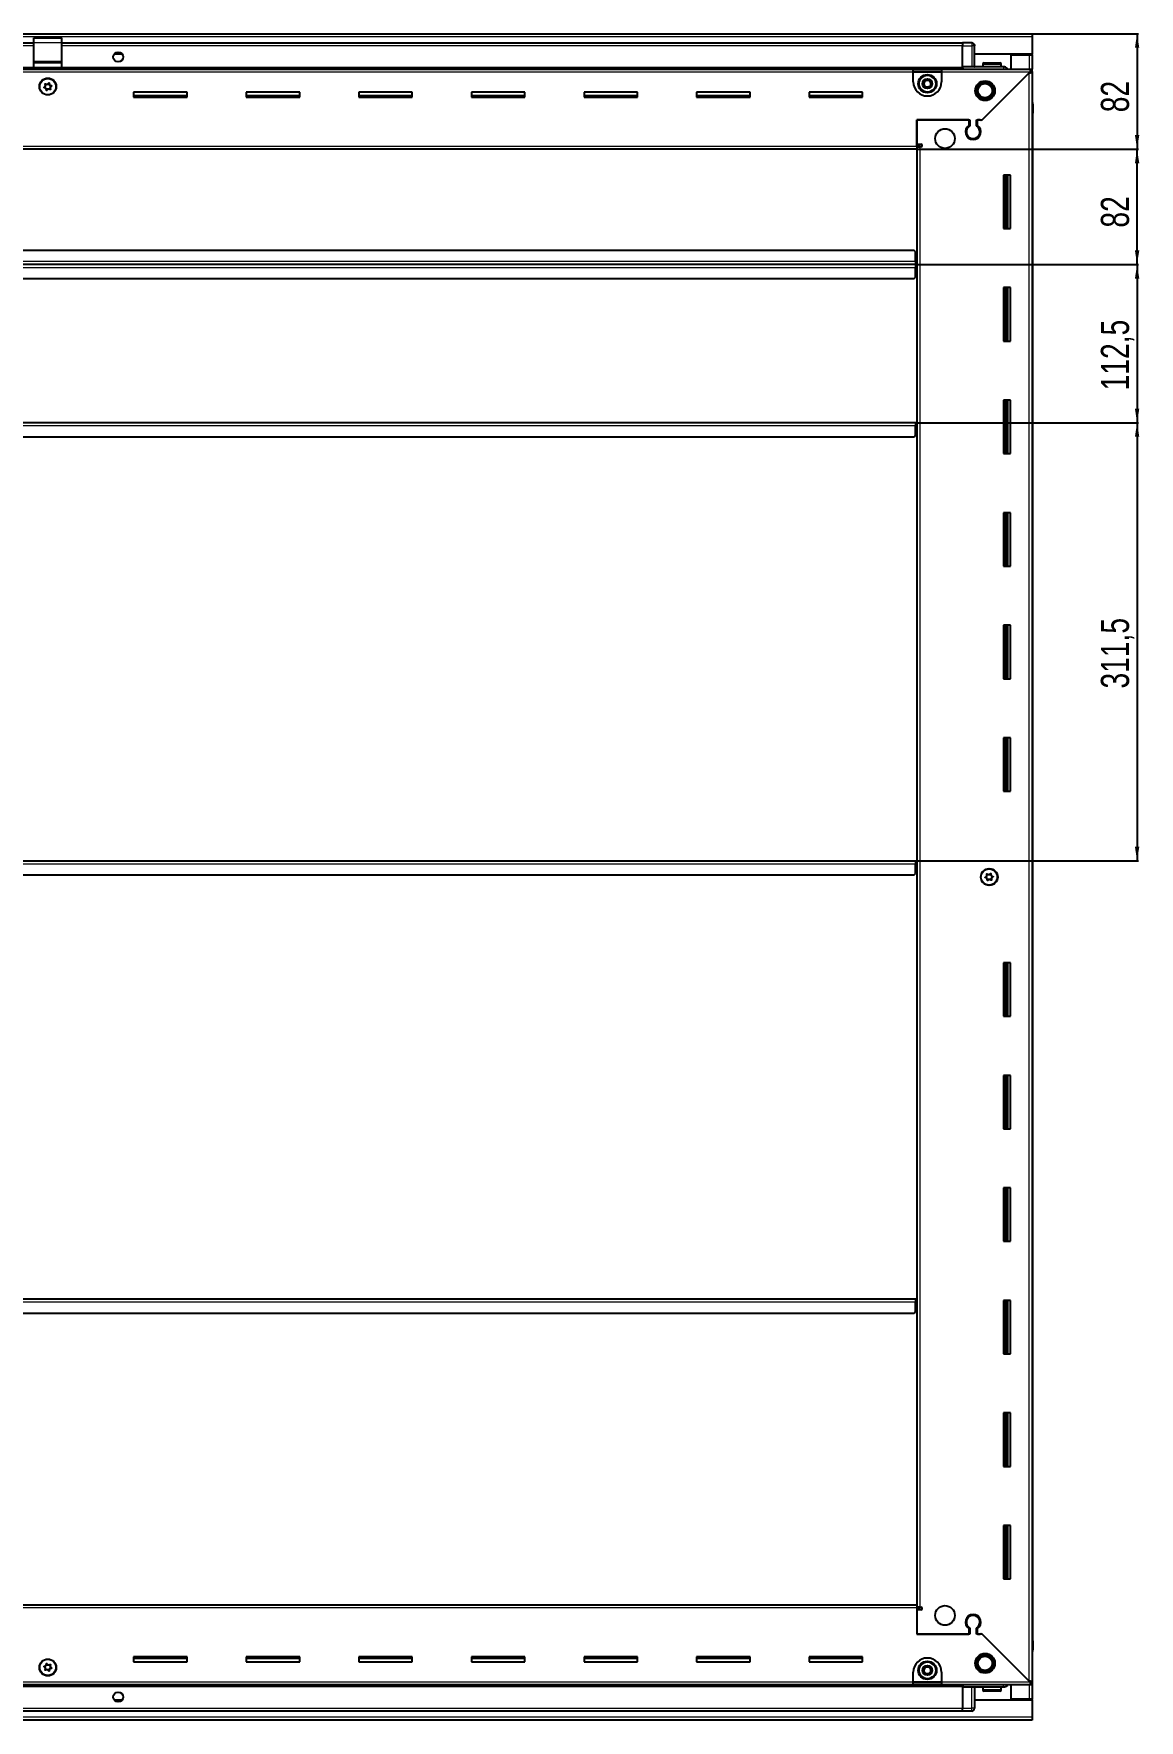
# Model space of a CAD drawing. Header units: millimetres. Extents: x 1219 to 4907, y 68 to 1991.
# Drawn here: x 4121 to 4907, y 577 to 1776 of the extents above; entities that cross this region are included whole.
import ezdxf

# ---------------------------------------------------------------- set-up
doc = ezdxf.new("R2010")
doc.units = ezdxf.units.MM
doc.layers.add('FORMAT', color=7, linetype='Continuous')
doc.styles.add('SLDTEXTSTYLE0', font='TXT', dxfattribs={"width": 0.75})
doc.dimstyles.new('SLDDIMSTYLE0', dxfattribs={"dimtxt": 20, "dimasz": 10, "dimexe": 0, "dimexo": 0.0625, "dimgap": 5, "dimtad": 2, "dimdec": 1, "dimrnd": 1e-09, "dimzin": 12, "dimdsep": 46, "dimtxsty": 'SLDTEXTSTYLE0', "dimsah": 1, "dimcen": 0.09, "dimadec": 0, "dimazin": 3, "dimtfac": 1, "dimtofl": 0, "dimtmove": 0, "dimatfit": 3, "dimfxl": 0, "dimfrac": 2, "dimtolj": 1, "dimtzin": 12, "dimarcsym": 0})

# ---------------------------------------------------------------- blocks, each defined once
blk = doc.blocks.new('_D_7')
at = {"layer": 'FORMAT'}
for p, q in [((4830.7, 1775.8), (4906.2, 1775.8)), ((4905.2, 1775.8), (4905.2, 1693.8)), ((4748.7, 1693.8), (4906.2, 1693.8))]:
    blk.add_line(p, q, dxfattribs=at)
for points in [[(4905.2, 1775.8), (4903.7, 1765.8), (4906.8, 1765.8)], [(4905.2, 1693.8), (4906.8, 1703.8), (4903.7, 1703.8)]]:
    blk.add_solid(points, dxfattribs=at)
at = {"layer": 'FORMAT', "insert": (4879.5, 1720), "char_height": 20, "attachment_point": 1, "rotation": 90, "style": 'SLDTEXTSTYLE0'}
blk.add_mtext('82', dxfattribs=at)
blk = doc.blocks.new('_D_8')
at = {"layer": 'FORMAT'}
for p, q in [((4748.7, 1693.8), (4906.2, 1693.8)), ((4905.2, 1611.8), (4905.2, 1693.8)), ((4747.7, 1611.8), (4906.2, 1611.8))]:
    blk.add_line(p, q, dxfattribs=at)
for points in [[(4905.2, 1693.8), (4903.7, 1683.8), (4906.8, 1683.8)], [(4905.2, 1611.8), (4906.8, 1621.8), (4903.7, 1621.8)]]:
    blk.add_solid(points, dxfattribs=at)
at = {"layer": 'FORMAT', "insert": (4879.5, 1638), "char_height": 20, "attachment_point": 1, "rotation": 90, "style": 'SLDTEXTSTYLE0'}
blk.add_mtext('82', dxfattribs=at)
blk = doc.blocks.new('_D_9')
at = {"layer": 'FORMAT'}
for p, q in [((4747.7, 1611.8), (4906.2, 1611.8)), ((4905.2, 1611.8), (4905.2, 1499.3)), ((4747.7, 1499.3), (4906.2, 1499.3))]:
    blk.add_line(p, q, dxfattribs=at)
for points in [[(4905.2, 1611.8), (4903.7, 1601.8), (4906.8, 1601.8)], [(4905.2, 1499.3), (4906.8, 1509.3), (4903.7, 1509.3)]]:
    blk.add_solid(points, dxfattribs=at)
at = {"layer": 'FORMAT', "insert": (4879.5, 1522.3), "char_height": 20, "attachment_point": 1, "rotation": 90, "style": 'SLDTEXTSTYLE0'}
blk.add_mtext('112,5', dxfattribs=at)
blk = doc.blocks.new('_D_10')
at = {"layer": 'FORMAT'}
for p, q in [((4747.7, 1499.3), (4906.2, 1499.3)), ((4905.2, 1499.3), (4905.2, 1187.8)), ((4747.7, 1187.8), (4906.2, 1187.8))]:
    blk.add_line(p, q, dxfattribs=at)
for points in [[(4905.2, 1499.3), (4903.7, 1489.3), (4906.8, 1489.3)], [(4905.2, 1187.8), (4906.8, 1197.8), (4903.7, 1197.8)]]:
    blk.add_solid(points, dxfattribs=at)
at = {"layer": 'FORMAT', "insert": (4879.5, 1310.3), "char_height": 20, "attachment_point": 1, "rotation": 90, "style": 'SLDTEXTSTYLE0'}
blk.add_mtext('311,5', dxfattribs=at)

msp = doc.modelspace()

# ---------------------------------------------------------------- linework, layer by layer
at = {"color": 7, "linetype": 'Continuous', "lineweight": 25}
for p, q in [((3431.73, 1775.82), (4830.73, 1775.82)), ((4830.73, 1775.82), (4830.73, 1773.72)), ((4121.23, 1769.17), (3481.23, 1769.17)), ((4121.23, 1772.82), (4141.23, 1772.82)), ((4121.23, 1769.56), (4121.23, 1772.82)), ((4121.23, 1756.41), (4121.23, 1769.56)), ((4141.23, 1769.56), (4141.23, 1772.82)), ((4141.23, 1756.41), (4141.23, 1769.56)), ((4781.23, 1769.17), (4141.23, 1769.17)), ((4781.23, 1769.32), (4781.23, 1769.32)), ((4787.73, 1769.32), (4781.23, 1769.32)), ((4787.73, 1769.32), (4781.23, 1769.32)), ((4781.23, 1769.32), (4781.23, 1767.32)), ((4781.23, 1752.32), (4781.23, 1767.32)), ((4789.73, 1767.32), (4789.73, 1767.32)), ((4789.73, 1752.32), (4789.73, 1767.32)), ((4830.73, 1773.72), (4830.73, 1761.32)), ((3481.23, 1751.17), (4781.23, 1751.17)), ((3516.23, 1750.57), (4746.23, 1750.57)), ((4121.23, 1755.32), (4121.23, 1756.41)), ((4121.23, 1755.32), (4141.23, 1755.32)), ((4121.23, 1751.82), (4121.23, 1755.32)), ((4121.23, 1751.82), (4141.23, 1751.82)), ((4125.23, 1751.82), (4125.23, 1751.17)), ((4127.73, 1751.17), (4127.73, 1751.82)), ((4134.73, 1751.17), (4134.73, 1751.82)), ((4137.23, 1751.17), (4137.23, 1751.82)), ((4141.23, 1755.32), (4141.23, 1756.41)), ((4141.23, 1751.82), (4141.23, 1755.32)), ((4184.1, 1761.32), (4178.36, 1761.32)), ((4746.23, 1748.47), (4746.23, 1750.57)), ((4746.23, 1750.57), (4766.23, 1750.57)), ((4766.23, 1750.57), (4829.73, 1750.57)), ((4766.23, 1750.57), (4766.23, 1748.47)), ((4781.23, 1752.32), (4781.23, 1751.82)), ((4810.23, 1752.32), (4781.23, 1752.32)), ((4781.23, 1752.29), (4781.31, 1750.57)), ((4830.73, 1761.32), (4789.73, 1761.32)), ((4795.73, 1754.22), (4795.73, 1752.32)), ((4796.53, 1755.02), (4807.93, 1755.02)), ((4808.73, 1752.32), (4808.73, 1754.22)), ((4815.73, 1750.57), (4815.73, 1760.82)), ((4815.73, 1760.82), (4828.63, 1760.82)), ((4828.63, 1760.82), (4830.73, 1760.82)), ((4829.23, 1760.82), (4829.23, 1761.32)), ((4829.73, 1749.07), (4829.73, 1750.57)), ((4829.73, 1750.57), (4830.73, 1750.57)), ((4830.73, 1760.82), (4830.73, 1761.32)), ((4830.73, 1760.82), (4830.73, 1750.57)), ((4830.73, 1749.07), (4830.73, 1750.57)), ((4746.23, 1749.07), (4766.23, 1749.07)), ((4746.23, 1741.57), (4746.23, 1748.47)), ((4766.23, 1748.47), (4766.23, 1741.57)), ((4828.63, 1747.97), (4794.53, 1713.87)), ((4795.23, 1714.57), (4829.13, 1748.47)), ((4829.23, 1748.57), (4830.73, 1748.57)), ((4829.73, 1749.07), (4830.73, 1749.07)), ((4830.73, 1749.07), (4830.73, 1748.57)), ((4830.73, 1748.57), (4830.73, 604.07)), ((4230.23, 1734.32), (4192.23, 1734.32)), ((4192.23, 1734.32), (4192.23, 1730.82)), ((4230.23, 1731.57), (4192.23, 1731.57)), ((4192.23, 1730.82), (4230.23, 1730.82)), ((4230.23, 1730.82), (4230.23, 1734.32)), ((4310.23, 1734.32), (4272.23, 1734.32)), ((4272.23, 1734.32), (4272.23, 1730.82)), ((4310.23, 1731.57), (4272.23, 1731.57)), ((4272.23, 1730.82), (4310.23, 1730.82)), ((4310.23, 1730.82), (4310.23, 1734.32)), ((4390.23, 1734.32), (4352.23, 1734.32)), ((4352.23, 1734.32), (4352.23, 1730.82)), ((4390.23, 1731.57), (4352.23, 1731.57)), ((4352.23, 1730.82), (4390.23, 1730.82)), ((4390.23, 1730.82), (4390.23, 1734.32)), ((4470.23, 1734.32), (4432.23, 1734.32)), ((4432.23, 1734.32), (4432.23, 1730.82)), ((4470.23, 1731.57), (4432.23, 1731.57)), ((4432.23, 1730.82), (4470.23, 1730.82)), ((4470.23, 1730.82), (4470.23, 1734.32)), ((4550.23, 1734.32), (4512.23, 1734.32)), ((4512.23, 1734.32), (4512.23, 1730.82)), ((4550.23, 1731.57), (4512.23, 1731.57)), ((4512.23, 1730.82), (4550.23, 1730.82)), ((4550.23, 1730.82), (4550.23, 1734.32)), ((4630.23, 1734.32), (4592.23, 1734.32)), ((4592.23, 1734.32), (4592.23, 1730.82)), ((4630.23, 1731.57), (4592.23, 1731.57)), ((4592.23, 1730.82), (4630.23, 1730.82)), ((4630.23, 1730.82), (4630.23, 1734.32)), ((4710.23, 1734.32), (4672.23, 1734.32)), ((4672.23, 1734.32), (4672.23, 1730.82)), ((4710.23, 1731.57), (4672.23, 1731.57)), ((4672.23, 1730.82), (4710.23, 1730.82)), ((4710.23, 1730.82), (4710.23, 1734.32)), ((4830.73, 1727.15), (4830.73, 1727.15)), ((4748.73, 1714.57), (4786.43, 1714.57)), ((4748.73, 1695.92), (4748.73, 1714.57)), ((4748.73, 1714.57), (4748.73, 1697.32)), ((4785.73, 1714.57), (4748.73, 1714.57)), ((4785.73, 1714.57), (4785.73, 1710.68)), ((4786.43, 1714.57), (4786.43, 1710.29)), ((4791.03, 1714.57), (4795.23, 1714.57)), ((4791.03, 1710.29), (4791.03, 1714.57)), ((4793.83, 1714.57), (4791.73, 1714.57)), ((4791.73, 1710.68), (4791.73, 1714.57)), ((4794.53, 1713.87), (4793.83, 1714.57)), ((4830.73, 1719.32), (4831.23, 1719.32)), ((4831.08, 633.32), (4831.08, 1719.32)), ((4831.23, 1725.82), (4831.23, 1719.32)), ((4831.23, 1719.32), (4831.23, 1725.82)), ((4831.23, 1719.32), (4831.23, 1719.32)), ((4831.23, 1719.32), (4831.23, 1719.32)), ((4748.73, 1693.82), (3513.73, 1693.82)), ((4748.73, 1697.32), (4751.58, 1697.32)), ((4750.73, 1696.32), (4748.73, 1696.32)), ((4748.73, 1695.92), (4748.73, 1693.82)), ((4748.73, 1695.32), (4750.83, 1695.32)), ((4748.73, 1693.82), (4748.73, 658.82)), ((4750.73, 1695.32), (4750.73, 1696.32)), ((4751.58, 1695.32), (4750.83, 1695.32)), ((4790.73, 1701.71), (4790.73, 1700.95)), ((4810.23, 1675.32), (4810.23, 1637.32)), ((4815.23, 1675.32), (4810.23, 1675.32)), ((4811.25, 1675.32), (4811.25, 1637.32)), ((4811.29, 1675.32), (4811.29, 1637.32)), ((4813.08, 1675.32), (4813.08, 1637.32)), ((4815.23, 1637.32), (4815.23, 1675.32)), ((4810.23, 1637.32), (4815.23, 1637.32)), ((4746.73, 1621.82), (3515.73, 1621.82)), ((4747.73, 1620.82), (4746.73, 1621.82)), ((4747.73, 1613.92), (4747.73, 1620.82)), ((4747.73, 1611.82), (3514.73, 1611.82)), ((4747.98, 1614.67), (4747.73, 1614.67)), ((4747.73, 1613.92), (4747.73, 1611.82)), ((4747.73, 1611.82), (4747.73, 1609.72)), ((4747.73, 1602.82), (4747.73, 1609.72)), ((4747.73, 1608.97), (4747.98, 1608.97)), ((4747.98, 1611.82), (4747.98, 1614.67)), ((4747.98, 1608.97), (4747.98, 1611.82)), ((4748.73, 1611.82), (4747.98, 1611.82)), ((3515.73, 1601.82), (4746.73, 1601.82)), ((4746.73, 1601.82), (4747.73, 1602.82)), ((4810.23, 1595.32), (4810.23, 1557.32)), ((4815.23, 1595.32), (4810.23, 1595.32)), ((4811.25, 1595.32), (4811.25, 1557.32)), ((4811.29, 1595.32), (4811.29, 1557.32)), ((4813.08, 1595.32), (4813.08, 1557.32)), ((4815.23, 1557.32), (4815.23, 1595.32)), ((4810.23, 1557.32), (4815.23, 1557.32)), ((4810.23, 1515.32), (4810.23, 1477.32)), ((4815.23, 1515.32), (4810.23, 1515.32)), ((4811.25, 1515.32), (4811.25, 1477.32)), ((4811.29, 1515.32), (4811.29, 1477.32)), ((4813.08, 1515.32), (4813.08, 1477.32)), ((4815.23, 1477.32), (4815.23, 1515.32)), ((3514.73, 1499.32), (4747.73, 1499.32)), ((4747.73, 1499.32), (4747.73, 1497.22)), ((4747.98, 1496.47), (4747.98, 1499.32)), ((4747.98, 1499.32), (4748.73, 1499.32)), ((3515.73, 1489.32), (4746.73, 1489.32)), ((4746.73, 1489.32), (4747.73, 1490.32)), ((4747.73, 1490.32), (4747.73, 1497.22)), ((4747.73, 1496.47), (4747.98, 1496.47)), ((4810.23, 1477.32), (4815.23, 1477.32)), ((4810.23, 1435.32), (4810.23, 1397.32)), ((4815.23, 1435.32), (4810.23, 1435.32)), ((4811.25, 1435.32), (4811.25, 1397.32)), ((4811.29, 1435.32), (4811.29, 1397.32)), ((4813.08, 1435.32), (4813.08, 1397.32)), ((4815.23, 1397.32), (4815.23, 1435.32)), ((4810.23, 1397.32), (4815.23, 1397.32)), ((4810.23, 1355.32), (4810.23, 1317.32)), ((4815.23, 1355.32), (4810.23, 1355.32)), ((4811.25, 1355.32), (4811.25, 1317.32)), ((4811.29, 1355.32), (4811.29, 1317.32)), ((4813.08, 1355.32), (4813.08, 1317.32)), ((4815.23, 1317.32), (4815.23, 1355.32)), ((4810.23, 1317.32), (4815.23, 1317.32)), ((4810.23, 1275.32), (4810.23, 1237.32)), ((4815.23, 1275.32), (4810.23, 1275.32)), ((4811.25, 1275.32), (4811.25, 1237.32)), ((4811.29, 1275.32), (4811.29, 1237.32)), ((4813.08, 1275.32), (4813.08, 1237.32)), ((4815.23, 1237.32), (4815.23, 1275.32)), ((4810.23, 1237.32), (4815.23, 1237.32)), ((3514.73, 1187.82), (4747.73, 1187.82)), ((4747.73, 1187.82), (4747.73, 1185.72)), ((4747.98, 1184.97), (4747.98, 1187.82)), ((4747.98, 1187.82), (4748.73, 1187.82)), ((3515.73, 1177.82), (4746.73, 1177.82)), ((4746.73, 1177.82), (4747.73, 1178.82)), ((4747.73, 1178.82), (4747.73, 1185.72)), ((4747.73, 1184.97), (4747.98, 1184.97)), ((4810.23, 1115.32), (4810.23, 1077.32)), ((4815.23, 1115.32), (4810.23, 1115.32)), ((4811.25, 1115.32), (4811.25, 1077.32)), ((4811.29, 1115.32), (4811.29, 1077.32)), ((4813.08, 1115.32), (4813.08, 1077.32)), ((4815.23, 1077.32), (4815.23, 1115.32)), ((4810.23, 1077.32), (4815.23, 1077.32)), ((4810.23, 1035.32), (4810.23, 997.32)), ((4815.23, 1035.32), (4810.23, 1035.32)), ((4811.25, 1035.32), (4811.25, 997.32)), ((4811.29, 1035.32), (4811.29, 997.32)), ((4813.08, 1035.32), (4813.08, 997.32)), ((4815.23, 997.32), (4815.23, 1035.32)), ((4810.23, 997.32), (4815.23, 997.32)), ((4810.23, 955.32), (4810.23, 917.32)), ((4815.23, 955.32), (4810.23, 955.32)), ((4811.25, 955.32), (4811.25, 917.32)), ((4811.29, 955.32), (4811.29, 917.32)), ((4813.08, 955.32), (4813.08, 917.32)), ((4815.23, 917.32), (4815.23, 955.32)), ((4810.23, 917.32), (4815.23, 917.32)), ((3514.73, 876.32), (4747.73, 876.32)), ((4747.73, 876.32), (4747.73, 874.22)), ((4747.98, 873.47), (4747.98, 876.32)), ((4747.98, 876.32), (4748.73, 876.32)), ((4810.23, 875.32), (4810.23, 837.32)), ((4815.23, 875.32), (4810.23, 875.32)), ((4811.25, 875.32), (4811.25, 837.32)), ((4811.29, 875.32), (4811.29, 837.32)), ((4813.08, 875.32), (4813.08, 837.32)), ((4815.23, 837.32), (4815.23, 875.32)), ((3515.73, 866.32), (4746.73, 866.32)), ((4746.73, 866.32), (4747.73, 867.32)), ((4747.73, 867.32), (4747.73, 874.22)), ((4747.73, 873.47), (4747.98, 873.47)), ((4810.23, 837.32), (4815.23, 837.32)), ((4810.23, 795.32), (4810.23, 757.32)), ((4815.23, 795.32), (4810.23, 795.32)), ((4811.25, 795.32), (4811.25, 757.32)), ((4811.29, 795.32), (4811.29, 757.32)), ((4813.08, 795.32), (4813.08, 757.32)), ((4815.23, 757.32), (4815.23, 795.32)), ((4810.23, 757.32), (4815.23, 757.32)), ((4810.23, 715.32), (4810.23, 677.32)), ((4815.23, 715.32), (4810.23, 715.32)), ((4811.25, 715.32), (4811.25, 677.32)), ((4811.29, 715.32), (4811.29, 677.32)), ((4813.08, 715.32), (4813.08, 677.32)), ((4815.23, 677.32), (4815.23, 715.32)), ((4810.23, 677.32), (4815.23, 677.32)), ((3513.73, 658.82), (4748.73, 658.82)), ((4748.73, 658.82), (4748.73, 656.72)), ((4750.83, 657.32), (4748.73, 657.32)), ((4748.73, 656.72), (4748.73, 638.07)), ((4748.73, 656.32), (4750.73, 656.32)), ((4748.73, 655.32), (4748.73, 638.07)), ((4751.58, 655.32), (4748.73, 655.32)), ((4750.73, 656.32), (4750.73, 657.32)), ((4750.83, 657.32), (4751.58, 657.32)), ((4790.73, 651.7), (4790.73, 650.94)), ((4786.43, 638.07), (4748.73, 638.07)), ((4748.73, 638.07), (4785.73, 638.07)), ((4785.73, 641.96), (4785.73, 638.07)), ((4786.43, 642.36), (4786.43, 638.07)), ((4791.03, 638.07), (4791.03, 642.36)), ((4795.23, 638.07), (4791.03, 638.07)), ((4791.73, 638.07), (4791.73, 641.96)), ((4791.73, 638.07), (4793.83, 638.07)), ((4793.83, 638.07), (4794.53, 638.77)), ((4794.53, 638.77), (4828.63, 604.67)), ((4829.13, 604.17), (4795.23, 638.07)), ((4830.73, 633.32), (4831.23, 633.32)), ((4831.23, 633.32), (4831.23, 633.32)), ((4831.23, 626.82), (4831.23, 633.32)), ((4831.23, 633.32), (4831.23, 626.82)), ((4230.23, 621.82), (4192.23, 621.82)), ((4192.23, 621.82), (4192.23, 618.32)), ((4192.23, 621.07), (4230.23, 621.07)), ((4192.23, 618.32), (4230.23, 618.32)), ((4230.23, 618.32), (4230.23, 621.82)), ((4310.23, 621.82), (4272.23, 621.82)), ((4272.23, 621.82), (4272.23, 618.32)), ((4272.23, 621.07), (4310.23, 621.07)), ((4272.23, 618.32), (4310.23, 618.32)), ((4310.23, 618.32), (4310.23, 621.82)), ((4390.23, 621.82), (4352.23, 621.82)), ((4352.23, 621.82), (4352.23, 618.32)), ((4352.23, 621.07), (4390.23, 621.07)), ((4352.23, 618.32), (4390.23, 618.32)), ((4390.23, 618.32), (4390.23, 621.82)), ((4470.23, 621.82), (4432.23, 621.82)), ((4432.23, 621.82), (4432.23, 618.32)), ((4432.23, 621.07), (4470.23, 621.07)), ((4432.23, 618.32), (4470.23, 618.32)), ((4470.23, 618.32), (4470.23, 621.82)), ((4550.23, 621.82), (4512.23, 621.82)), ((4512.23, 621.82), (4512.23, 618.32)), ((4512.23, 621.07), (4550.23, 621.07)), ((4512.23, 618.32), (4550.23, 618.32)), ((4550.23, 618.32), (4550.23, 621.82)), ((4630.23, 621.82), (4592.23, 621.82)), ((4592.23, 621.82), (4592.23, 618.32)), ((4592.23, 621.07), (4630.23, 621.07)), ((4592.23, 618.32), (4630.23, 618.32)), ((4630.23, 618.32), (4630.23, 621.82)), ((4710.23, 621.82), (4672.23, 621.82)), ((4672.23, 621.82), (4672.23, 618.32)), ((4672.23, 621.07), (4710.23, 621.07)), ((4672.23, 618.32), (4710.23, 618.32)), ((4710.23, 618.32), (4710.23, 621.82)), ((4781.23, 601.47), (3481.23, 601.47)), ((4746.23, 602.07), (3516.23, 602.07)), ((4746.23, 604.17), (4746.23, 611.07)), ((4746.23, 602.07), (4746.23, 604.17)), ((4766.23, 603.57), (4746.23, 603.57)), ((4766.23, 602.07), (4746.23, 602.07)), ((4766.23, 611.07), (4766.23, 604.17)), ((4766.23, 604.17), (4766.23, 602.07)), ((4829.73, 602.07), (4766.23, 602.07)), ((4781.31, 602.07), (4781.23, 600.36)), ((4781.23, 600.32), (4781.23, 600.82)), ((4810.23, 600.32), (4781.23, 600.32)), ((4781.23, 600.32), (4781.23, 585.32)), ((4789.73, 600.32), (4789.73, 585.32)), ((4795.73, 600.32), (4795.73, 598.42)), ((4808.73, 598.42), (4808.73, 600.32)), ((4815.73, 591.82), (4815.73, 602.07)), ((4829.23, 604.07), (4830.73, 604.07)), ((4829.73, 603.57), (4829.73, 602.07)), ((4830.73, 603.57), (4829.73, 603.57)), ((4830.73, 602.07), (4829.73, 602.07)), ((4830.73, 604.07), (4830.73, 603.57)), ((4830.73, 603.57), (4830.73, 602.07)), ((4830.73, 602.07), (4830.73, 591.82)), ((4178.36, 591.32), (4184.1, 591.32)), ((4789.73, 591.32), (4830.73, 591.32)), ((4803.52, 597.62), (4796.53, 597.62)), ((4807.93, 597.62), (4803.52, 597.62)), ((4828.63, 591.82), (4815.73, 591.82)), ((4830.73, 591.82), (4828.63, 591.82)), ((4829.23, 591.32), (4829.23, 591.82)), ((4830.73, 591.32), (4830.73, 591.82)), ((4830.73, 591.32), (4830.73, 578.92)), ((4830.73, 576.82), (3431.73, 576.82)), ((3481.23, 583.47), (4781.23, 583.47)), ((4781.23, 583.32), (4781.23, 585.32)), ((4781.23, 583.32), (4781.23, 583.32)), ((4787.73, 583.32), (4781.23, 583.32)), ((4781.23, 583.32), (4781.23, 583.32)), ((4787.73, 583.32), (4781.23, 583.32)), ((4789.05, 583.82), (4789.05, 583.82)), ((4830.73, 578.92), (4830.73, 576.82))]:
    msp.add_line(p, q, dxfattribs=at)
at = {"color": 8, "linetype": 'Continuous', "lineweight": 18}
for p, q in [((4830.73, 1773.72), (3431.73, 1773.72)), ((4121.23, 1767.17), (3481.23, 1767.17)), ((4121.23, 1769.56), (4141.23, 1769.56)), ((4781.23, 1767.17), (4141.23, 1767.17)), ((4781.23, 1767.32), (4787.73, 1767.32)), ((4787.73, 1769.32), (4787.73, 1767.32)), ((4789.73, 1767.32), (4787.73, 1767.32)), ((4787.73, 1767.32), (4787.73, 1752.32)), ((4121.23, 1751.82), (3481.23, 1751.82)), ((4781.23, 1750.59), (3481.23, 1750.59)), ((4121.23, 1756.41), (4141.23, 1756.41)), ((4127.23, 1751.17), (4127.23, 1751.82)), ((4135.23, 1751.17), (4135.23, 1751.82)), ((4781.23, 1751.82), (4141.23, 1751.82)), ((4795.73, 1754.22), (4808.73, 1754.22)), ((4828.63, 1761.32), (4828.63, 1760.82)), ((4828.63, 1760.82), (4828.63, 1750.57)), ((4746.23, 1748.47), (3516.23, 1748.47)), ((4746.23, 1748.47), (4766.23, 1748.47)), ((4829.13, 1748.47), (4766.23, 1748.47)), ((4828.63, 604.67), (4828.63, 1747.97)), ((4830.73, 1725.82), (4831.23, 1725.82)), ((3513.73, 1695.92), (4748.73, 1695.92)), ((4750.83, 1695.32), (4750.83, 657.32)), ((4812.5, 1637.32), (4812.5, 1675.32)), ((4813.73, 1637.32), (4813.73, 1675.32)), ((4747.73, 1613.92), (3514.73, 1613.92)), ((3514.73, 1609.72), (4747.73, 1609.72)), ((4812.5, 1557.32), (4812.5, 1595.32)), ((4813.73, 1557.32), (4813.73, 1595.32)), ((4812.5, 1477.32), (4812.5, 1515.32)), ((4813.73, 1477.32), (4813.73, 1515.32)), ((3514.73, 1497.22), (4747.73, 1497.22)), ((4812.5, 1397.32), (4812.5, 1435.32)), ((4813.73, 1397.32), (4813.73, 1435.32)), ((4812.5, 1317.32), (4812.5, 1355.32)), ((4813.73, 1317.32), (4813.73, 1355.32)), ((4812.5, 1237.32), (4812.5, 1275.32)), ((4813.73, 1237.32), (4813.73, 1275.32)), ((3514.73, 1185.72), (4747.73, 1185.72)), ((4812.5, 1077.32), (4812.5, 1115.32)), ((4813.73, 1077.32), (4813.73, 1115.32)), ((4812.5, 997.32), (4812.5, 1035.32)), ((4813.73, 997.32), (4813.73, 1035.32)), ((4812.5, 917.32), (4812.5, 955.32)), ((4813.73, 917.32), (4813.73, 955.32)), ((4812.5, 837.32), (4812.5, 875.32)), ((4813.73, 837.32), (4813.73, 875.32)), ((3514.73, 874.22), (4747.73, 874.22)), ((4812.5, 757.32), (4812.5, 795.32)), ((4813.73, 757.32), (4813.73, 795.32)), ((4812.5, 677.32), (4812.5, 715.32)), ((4813.73, 677.32), (4813.73, 715.32)), ((4748.73, 656.72), (3513.73, 656.72)), ((4830.73, 626.82), (4831.23, 626.82)), ((3481.23, 602.06), (4781.23, 602.06)), ((3481.23, 600.82), (4781.23, 600.82)), ((3516.23, 604.17), (4746.23, 604.17)), ((4766.23, 604.17), (4746.23, 604.17)), ((4766.23, 604.17), (4829.13, 604.17)), ((4787.73, 585.32), (4787.73, 600.32)), ((4828.63, 602.07), (4828.63, 591.82)), ((4803.71, 598.42), (4795.73, 598.42)), ((4808.73, 598.42), (4803.71, 598.42)), ((4828.63, 591.82), (4828.63, 591.32)), ((4830.73, 578.92), (3431.73, 578.92)), ((3481.23, 585.47), (4781.23, 585.47)), ((4781.23, 585.32), (4787.73, 585.32)), ((4789.73, 585.32), (4787.73, 585.32)), ((4787.73, 583.32), (4787.73, 585.32))]:
    msp.add_line(p, q, dxfattribs=at)
at = {"color": 7, "linetype": 'Continuous', "lineweight": 25, "flags": 128}
msp.add_lwpolyline([(4789.58, 1768.08), (4789.69, 1767.71), (4789.73, 1767.32)], dxfattribs=at)
at = {"color": 7, "linetype": 'Continuous', "lineweight": 25}
for centre, radius in [((4181.23, 1759.32), 3.5), ((4131.23, 1738.32), 6), ((4131.23, 1738.17), 5.79), ((4131.23, 1738.17), 1.85), ((4756.23, 1740.32), 6.5), ((4756.23, 1740.32), 3.46), ((4797.23, 1735.32), 7), ((4797.23, 1735.32), 6.02), ((4797.23, 1735.32), 5.1), ((4768.73, 1701.32), 7), ((4800.23, 1176.32), 6), ((4800.08, 1176.32), 5.79), ((4800.08, 1176.32), 1.85), ((4768.73, 651.32), 7), ((4797.23, 617.32), 7), ((4131.23, 614.32), 6), ((4131.23, 614.47), 5.79), ((4131.23, 614.47), 1.85), ((4756.23, 612.32), 6.5), ((4756.23, 612.32), 3.46), ((4797.23, 617.32), 6.02), ((4797.23, 617.32), 5.1), ((4181.23, 593.32), 3.5)]:
    msp.add_circle(centre, radius, dxfattribs=at)
at = {"color": 8, "linetype": 'Continuous', "lineweight": 18}
for centre in [(4756.23, 1740.32), (4756.23, 612.32)]:
    msp.add_circle(centre, 5.7, dxfattribs=at)
at = {"color": 7, "linetype": 'Continuous', "lineweight": 25}
for centre, radius, start, end in [((4787.73, 1767.32), 2, 0, 90), ((4789.93, 1752.52), 0.2, 180, 270), ((4796.53, 1754.22), 0.8, 90, 180), ((4807.93, 1754.22), 0.8, 0, 90), ((4756.23, 1741.57), 10, 180, 270), ((4756.23, 1740.32), 2.5, 160.11158, 220.11158), ((4756.23, 1740.32), 2.5, 100.11158, 160.11158), ((4756.23, 1740.32), 2.5, 220.11158, 280.11158), ((4756.23, 1740.32), 2.5, 40.11158, 100.11158), ((4756.23, 1741.57), 10, 270, 0), ((4756.23, 1740.32), 2.5, 280.11158, 340.11158), ((4756.23, 1740.32), 2.5, 340.11158, 40.11158), ((4829.23, 1725.82), 2, 33.78451, 41.40962), ((4829.23, 1725.82), 2, 0, 41.39416), ((4829.23, 1725.82), 2, 360, 19.56674), ((4788.73, 1706.07), 5.5, 123.05573, 56.94427), ((4788.73, 1706.07), 4.8, 118.63099, 61.36901), ((4751.58, 1696.32), 1, 270, 90), ((4751.58, 656.32), 1, 270, 90), ((4788.73, 646.57), 5.5, 303.05573, 236.94427), ((4788.73, 646.57), 4.8, 298.63099, 241.36901), ((4829.23, 626.82), 2, 318.59038, 0), ((4756.23, 611.07), 10, 90, 180), ((4756.23, 612.32), 2.5, 147.04236, 207.04236), ((4756.23, 612.32), 2.5, 87.04236, 147.04236), ((4756.23, 611.07), 10, 0, 90), ((4756.23, 612.32), 2.5, 27.04236, 87.04236), ((4756.23, 612.32), 2.5, 327.04236, 27.04236), ((4756.23, 612.32), 2.5, 207.04236, 267.04236), ((4756.23, 612.32), 2.5, 267.04236, 327.04236), ((4789.93, 600.12), 0.2, 90, 180), ((4796.53, 598.42), 0.8, 180, 270), ((4807.93, 598.42), 0.8, 270, 0), ((4787.73, 585.32), 2, 270, 0)]:
    msp.add_arc(centre, radius, start, end, dxfattribs=at)
for points, knots in [([(4781.23, 1752.32), (4781.23, 1752.29), (4781.23, 1752.21), (4781.23, 1751.59), (4781.23, 1751.01), (4781.23, 1750.62), (4781.23, 1750.59)], [0, 0, 0, 0, 0.3242788, 0.6485576, 0.9728365, 1, 1, 1, 1]), ([(4813.45, 1750.57), (4813.33, 1750.77), (4812.94, 1751.42), (4811.79, 1752.13), (4810.75, 1752.26), (4810.23, 1752.32)], [0, 0, 0, 0, 0.1822499, 0.5911249, 1, 1, 1, 1]), ([(4829.73, 1750.57), (4829.69, 1750.55), (4829.6, 1750.49), (4829.46, 1750.1), (4829.33, 1749.54), (4829.22, 1748.96), (4829.15, 1748.6), (4829.13, 1748.47)], [0, 0, 0, 0, 0.2302553, 0.4485219, 0.6667858, 0.8850496, 1, 1, 1, 1]), ([(4129.35, 1740.24), (4129.34, 1740.23), (4129.32, 1740.21), (4129.31, 1740.15), (4129.32, 1740.01), (4129.42, 1739.64), (4129.56, 1739.11), (4129.39, 1738.5), (4129.03, 1738.13), (4128.73, 1737.88), (4128.56, 1737.72), (4128.5, 1737.64), (4128.49, 1737.6), (4128.5, 1737.57), (4128.51, 1737.54), (4128.57, 1737.49), (4128.82, 1737.39), (4129.28, 1737.29), (4129.92, 1736.98), (4130.17, 1736.31), (4130.23, 1735.84), (4130.3, 1735.58), (4130.35, 1735.53), (4130.37, 1735.51), (4130.4, 1735.5), (4130.44, 1735.51), (4130.48, 1735.52), (4130.55, 1735.57), (4130.71, 1735.72), (4130.98, 1735.99), (4131.39, 1736.31), (4132.01, 1736.42), (4132.52, 1736.23), (4132.89, 1736.1), (4133.03, 1736.07), (4133.09, 1736.09), (4133.12, 1736.1), (4133.14, 1736.13), (4133.15, 1736.19), (4133.14, 1736.34), (4133.04, 1736.71), (4132.9, 1737.23), (4133.07, 1737.84), (4133.43, 1738.21), (4133.73, 1738.46), (4133.91, 1738.63), (4133.96, 1738.71), (4133.97, 1738.75), (4133.97, 1738.78), (4133.95, 1738.81), (4133.9, 1738.85), (4133.65, 1738.95), (4133.18, 1739.06), (4132.54, 1739.37), (4132.29, 1740.03), (4132.23, 1740.51), (4132.16, 1740.76), (4132.12, 1740.82), (4132.09, 1740.84), (4132.06, 1740.85), (4132.03, 1740.84), (4131.99, 1740.82), (4131.92, 1740.78), (4131.75, 1740.63), (4131.48, 1740.36), (4131.08, 1740.04), (4130.45, 1739.93), (4129.94, 1740.11), (4129.58, 1740.25), (4129.43, 1740.27), (4129.37, 1740.26), (4129.35, 1740.25), (4129.35, 1740.24)], [0, 0, 0, 0, 0.0020087, 0.00442, 0.0093647, 0.0255282, 0.0677053, 0.0957862, 0.1246456, 0.1503415, 0.1605194, 0.1633943, 0.1656965, 0.1672448, 0.1688741, 0.1707699, 0.1786058, 0.2119941, 0.2499945, 0.2879948, 0.3213831, 0.329219, 0.3311148, 0.3327441, 0.3342924, 0.3362166, 0.3385353, 0.3413178, 0.349662, 0.3753578, 0.4042173, 0.4322982, 0.4744753, 0.4906388, 0.4966691, 0.49844, 0.5, 0.5020087, 0.50442, 0.5093647, 0.5255282, 0.5677053, 0.5957862, 0.6246456, 0.6503415, 0.6605194, 0.6633943, 0.6656965, 0.6672448, 0.6688741, 0.6707699, 0.6786058, 0.7119941, 0.7499945, 0.7879948, 0.8213831, 0.829219, 0.8311148, 0.8327441, 0.8342924, 0.8362166, 0.8385353, 0.8413178, 0.849662, 0.8753578, 0.9042173, 0.9322982, 0.9744753, 0.9906388, 0.9966691, 0.99844, 1, 1, 1, 1]), ([(4753.39, 1739.82), (4753.43, 1739.93), (4753.64, 1740.5), (4753.97, 1741.43), (4754.25, 1742.21), (4754.37, 1742.53)], [0, 0, 0, 0, 0.1331247, 0.6370994, 1, 1, 1, 1]), ([(4755.25, 1737.61), (4754.92, 1738), (4754.3, 1738.74), (4753.68, 1739.48), (4753.39, 1739.82)], [0, 0, 0, 0, 0.5346859, 1, 1, 1, 1]), ([(4754.37, 1742.53), (4754.88, 1742.62), (4755.83, 1742.79), (4756.77, 1742.96), (4757.21, 1743.04)], [0, 0, 0, 0, 0.5346859, 1, 1, 1, 1]), ([(4757.21, 1743.04), (4757.55, 1742.64), (4758.17, 1741.91), (4758.79, 1741.17), (4759.07, 1740.83)], [0, 0, 0, 0, 0.5346859, 1, 1, 1, 1]), ([(4759.07, 1740.83), (4758.96, 1740.51), (4758.68, 1739.73), (4758.34, 1738.8), (4758.13, 1738.23), (4758.09, 1738.12)], [0, 0, 0, 0, 0.3629006, 0.8668753, 1, 1, 1, 1]), ([(4828.63, 1747.97), (4828.88, 1748.02), (4829.38, 1748.11), (4830.02, 1748.24), (4830.48, 1748.37), (4830.7, 1748.48), (4830.72, 1748.55), (4830.73, 1748.57)], [0, 0, 0, 0, 0.2302553, 0.4485219, 0.6667858, 0.8850496, 1, 1, 1, 1]), ([(4758.09, 1738.12), (4757.58, 1738.03), (4756.63, 1737.86), (4755.69, 1737.69), (4755.25, 1737.61)], [0, 0, 0, 0, 0.5346859, 1, 1, 1, 1]), ([(4798.45, 1178.6), (4798.44, 1178.59), (4798.42, 1178.57), (4798.4, 1178.51), (4798.4, 1178.37), (4798.45, 1177.98), (4798.53, 1177.45), (4798.29, 1176.86), (4797.89, 1176.53), (4797.56, 1176.32), (4797.37, 1176.18), (4797.31, 1176.11), (4797.29, 1176.07), (4797.3, 1176.03), (4797.31, 1176), (4797.36, 1175.95), (4797.59, 1175.82), (4798.04, 1175.67), (4798.64, 1175.29), (4798.81, 1174.6), (4798.82, 1174.12), (4798.86, 1173.86), (4798.9, 1173.8), (4798.92, 1173.77), (4798.95, 1173.76), (4798.99, 1173.76), (4799.03, 1173.78), (4799.1, 1173.81), (4799.29, 1173.94), (4799.59, 1174.18), (4800.02, 1174.46), (4800.66, 1174.49), (4801.14, 1174.25), (4801.49, 1174.08), (4801.63, 1174.03), (4801.69, 1174.04), (4801.72, 1174.05), (4801.74, 1174.08), (4801.76, 1174.14), (4801.77, 1174.28), (4801.71, 1174.66), (4801.63, 1175.2), (4801.87, 1175.79), (4802.27, 1176.11), (4802.6, 1176.33), (4802.79, 1176.47), (4802.85, 1176.54), (4802.87, 1176.58), (4802.87, 1176.61), (4802.85, 1176.64), (4802.81, 1176.7), (4802.57, 1176.82), (4802.12, 1176.98), (4801.52, 1177.36), (4801.35, 1178.05), (4801.34, 1178.53), (4801.3, 1178.79), (4801.26, 1178.85), (4801.24, 1178.87), (4801.21, 1178.88), (4801.17, 1178.88), (4801.13, 1178.87), (4801.06, 1178.83), (4800.87, 1178.7), (4800.58, 1178.46), (4800.14, 1178.19), (4799.51, 1178.15), (4799.02, 1178.4), (4798.67, 1178.57), (4798.53, 1178.61), (4798.47, 1178.61), (4798.45, 1178.6), (4798.45, 1178.6)], [0, 0, 0, 0, 0.0020087, 0.00442, 0.0093647, 0.0255282, 0.0677053, 0.0957862, 0.1246456, 0.1503415, 0.1605194, 0.1633943, 0.1656965, 0.1672448, 0.1688741, 0.1707699, 0.1786058, 0.2119941, 0.2499945, 0.2879948, 0.3213831, 0.329219, 0.3311148, 0.3327441, 0.3342924, 0.3362166, 0.3385353, 0.3413178, 0.349662, 0.3753578, 0.4042173, 0.4322982, 0.4744753, 0.4906388, 0.4966691, 0.49844, 0.5, 0.5020087, 0.50442, 0.5093647, 0.5255282, 0.5677053, 0.5957862, 0.6246456, 0.6503415, 0.6605194, 0.6633943, 0.6656965, 0.6672448, 0.6688741, 0.6707699, 0.6786058, 0.7119941, 0.7499945, 0.7879948, 0.8213831, 0.829219, 0.8311148, 0.8327441, 0.8342924, 0.8362166, 0.8385353, 0.8413178, 0.849662, 0.8753578, 0.9042173, 0.9322982, 0.9744753, 0.9906388, 0.9966691, 0.99844, 1, 1, 1, 1]), ([(4129.35, 612.4), (4129.36, 612.4), (4129.38, 612.38), (4129.44, 612.38), (4129.58, 612.4), (4129.94, 612.54), (4130.45, 612.72), (4131.08, 612.61), (4131.48, 612.29), (4131.76, 612.01), (4131.93, 611.85), (4132.02, 611.81), (4132.06, 611.8), (4132.09, 611.81), (4132.12, 611.83), (4132.16, 611.88), (4132.23, 612.14), (4132.29, 612.61), (4132.54, 613.28), (4133.18, 613.59), (4133.65, 613.69), (4133.9, 613.79), (4133.95, 613.84), (4133.97, 613.87), (4133.97, 613.9), (4133.96, 613.93), (4133.94, 613.97), (4133.89, 614.04), (4133.72, 614.19), (4133.43, 614.43), (4133.07, 614.8), (4132.9, 615.41), (4133.04, 615.94), (4133.14, 616.32), (4133.15, 616.47), (4133.14, 616.52), (4133.12, 616.55), (4133.08, 616.56), (4133.02, 616.57), (4132.88, 616.54), (4132.52, 616.41), (4132.01, 616.23), (4131.39, 616.34), (4130.98, 616.66), (4130.71, 616.94), (4130.53, 617.09), (4130.45, 617.14), (4130.4, 617.15), (4130.37, 617.14), (4130.35, 617.12), (4130.3, 617.06), (4130.23, 616.81), (4130.17, 616.33), (4129.92, 615.67), (4129.28, 615.36), (4128.82, 615.25), (4128.57, 615.15), (4128.51, 615.11), (4128.5, 615.08), (4128.49, 615.05), (4128.5, 615.01), (4128.52, 614.98), (4128.57, 614.91), (4128.74, 614.76), (4129.03, 614.52), (4129.39, 614.14), (4129.56, 613.53), (4129.42, 613.01), (4129.32, 612.63), (4129.31, 612.48), (4129.33, 612.43), (4129.34, 612.41), (4129.35, 612.4)], [0, 0, 0, 0, 0.00200873, 0.00442003, 0.00936469, 0.02552819, 0.06770529, 0.09578618, 0.12464563, 0.1503415, 0.16051935, 0.16339425, 0.16569651, 0.16724481, 0.16887414, 0.1707699, 0.17860577, 0.21199411, 0.24999446, 0.2879948, 0.32138314, 0.32921901, 0.33111477, 0.3327441, 0.3342924, 0.33621663, 0.33853534, 0.3413178, 0.34966197, 0.37535784, 0.40421729, 0.43229818, 0.47447528, 0.49063878, 0.4966691, 0.49844005, 0.5, 0.50200873, 0.50442003, 0.50936469, 0.52552819, 0.56770529, 0.59578618, 0.62464563, 0.6503415, 0.66051935, 0.66339425, 0.66569651, 0.66724481, 0.66887414, 0.6707699, 0.67860577, 0.71199411, 0.74999446, 0.7879948, 0.82138314, 0.82921901, 0.83111477, 0.8327441, 0.8342924, 0.83621663, 0.83853534, 0.8413178, 0.84966197, 0.87535784, 0.90421729, 0.93229818, 0.97447528, 0.99063878, 0.9966691, 0.99844005, 1, 1, 1, 1]), ([(4753.35, 612.47), (4753.63, 612.91), (4754.15, 613.71), (4754.68, 614.52), (4754.92, 614.89)], [0, 0, 0, 0, 0.5346859, 1, 1, 1, 1]), ([(4754.66, 609.9), (4754.43, 610.36), (4753.99, 611.22), (4753.55, 612.07), (4753.35, 612.47)], [0, 0, 0, 0, 0.5346859, 1, 1, 1, 1]), ([(4754.92, 614.89), (4755.04, 614.89), (4755.64, 614.86), (4756.64, 614.81), (4757.46, 614.76), (4757.8, 614.75)], [0, 0, 0, 0, 0.1331247, 0.6370994, 1, 1, 1, 1]), ([(4759.11, 612.17), (4758.83, 611.74), (4758.31, 610.93), (4757.79, 610.13), (4757.54, 609.75)], [0, 0, 0, 0, 0.53468586, 1, 1, 1, 1]), ([(4757.8, 614.75), (4758.04, 614.29), (4758.47, 613.43), (4758.91, 612.57), (4759.11, 612.17)], [0, 0, 0, 0, 0.5346859, 1, 1, 1, 1]), ([(4757.54, 609.75), (4757.2, 609.77), (4756.38, 609.81), (4755.38, 609.86), (4754.79, 609.89), (4754.66, 609.9)], [0, 0, 0, 0, 0.3629006, 0.8668753, 1, 1, 1, 1]), ([(4781.23, 600.32), (4781.23, 600.36), (4781.23, 600.44), (4781.23, 601.06), (4781.23, 601.62), (4781.23, 601.99), (4781.23, 602)], [0, 0, 0, 0, 0.3302672, 0.6605344, 0.9908016, 1, 1, 1, 1]), ([(4813.45, 602.07), (4813.33, 601.87), (4812.94, 601.22), (4811.79, 600.51), (4810.75, 600.39), (4810.23, 600.32)], [0, 0, 0, 0, 0.1822499, 0.5911249, 1, 1, 1, 1]), ([(4830.73, 604.07), (4830.7, 604.12), (4830.65, 604.21), (4830.26, 604.34), (4829.7, 604.47), (4829.12, 604.58), (4828.76, 604.65), (4828.63, 604.67)], [0, 0, 0, 0, 0.2302553, 0.4485219, 0.6667858, 0.8850496, 1, 1, 1, 1]), ([(4829.13, 604.17), (4829.18, 603.92), (4829.27, 603.43), (4829.4, 602.79), (4829.53, 602.32), (4829.64, 602.1), (4829.71, 602.08), (4829.73, 602.07)], [0, 0, 0, 0, 0.23025534, 0.4485219, 0.6667858, 0.88504963, 1, 1, 1, 1])]:
    msp.add_open_spline(points, degree=3, knots=knots, dxfattribs=at)
at = {"color": 8, "linetype": 'Continuous', "lineweight": 18}
for points in [[(4810.23, 1752.32), (4810.23, 1752.28), (4810.23, 1752.2), (4810.23, 1751.77), (4810.23, 1751.31), (4810.23, 1750.9), (4810.23, 1750.63), (4810.23, 1750.57)], [(4810.23, 600.32), (4810.23, 600.37), (4810.23, 600.44), (4810.23, 600.88), (4810.23, 601.33), (4810.23, 601.75), (4810.23, 602.02), (4810.23, 602.07)]]:
    msp.add_open_spline(points, degree=3, knots=[0, 0, 0, 0, 0.35975288, 0.55341416, 0.75118521, 0.94895626, 1, 1, 1, 1], dxfattribs=at)
at = {"color": 7, "linetype": 'Continuous', "lineweight": 25}
for points in [[(4828.63, 1747.97), (4828.71, 1748.02), (4828.87, 1748.12), (4829.07, 1748.27), (4829.2, 1748.42), (4829.22, 1748.52), (4829.23, 1748.57)], [(4829.73, 1749.07), (4829.68, 1749.06), (4829.58, 1749.05), (4829.43, 1748.91), (4829.28, 1748.71), (4829.18, 1748.55), (4829.13, 1748.47)], [(4829.23, 604.07), (4829.22, 604.12), (4829.2, 604.22), (4829.07, 604.37), (4828.87, 604.52), (4828.71, 604.62), (4828.63, 604.67)], [(4829.13, 604.17), (4829.18, 604.09), (4829.28, 603.94), (4829.43, 603.74), (4829.58, 603.6), (4829.68, 603.58), (4829.73, 603.57)]]:
    msp.add_open_spline(points, degree=3, dxfattribs=at)

# ---------------------------------------------------------------- dimensions: what is measured, and where the dimension line sits
at = {"layer": 'FORMAT'}
for base, p1, p2, picture, middle in [((4905.23, 1693.82), (4830.73, 1775.82), (4748.73, 1693.82), '_D_7', (4905.23, 1734.82)), ((4905.23, 1693.82), (4747.73, 1611.82), (4748.73, 1693.82), '_D_8', (4905.23, 1652.82)), ((4905.23, 1499.32), (4747.73, 1611.82), (4747.73, 1499.32), '_D_9', (4905.23, 1555.57)), ((4905.23, 1187.82), (4747.73, 1499.32), (4747.73, 1187.82), '_D_10', (4905.23, 1343.57))]:
    dim = msp.add_linear_dim(base=base, p1=p1, p2=p2, angle=90, dimstyle='SLDDIMSTYLE0', dxfattribs=at)
    dim.commit()
    dim.dimension.update_dxf_attribs({"geometry": picture, "text_midpoint": middle, "dimtype": 160})

doc.saveas('drawing.dxf')
